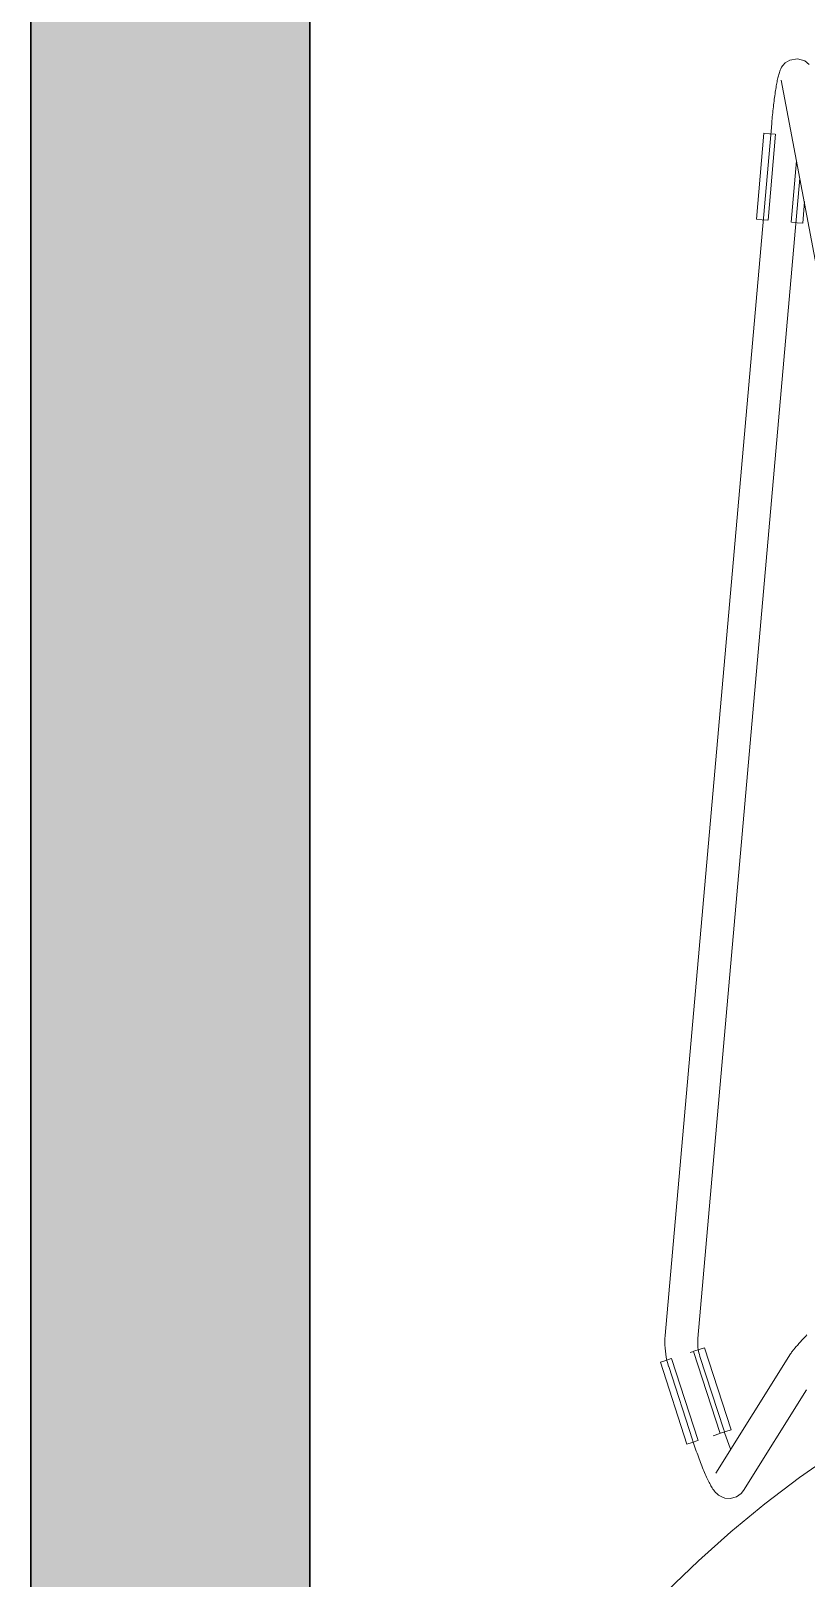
# Model space of a CAD drawing. Header units: millimetres. Extents: x 155927 to 326028, y -36033 to 97293.
# Drawn here: x 180975 to 181258, y 12592 to 13158 of the extents above; entities that cross this region are included whole.
import ezdxf

# ---------------------------------------------------------------- set-up
doc = ezdxf.new("R2010")
doc.units = ezdxf.units.MM
doc.header["$MEASUREMENT"] = 0
for name, color, linetype, lineweight in [('A-WALL-PATT', 7, 'CONTINUOUS', 9), ('I-FURN', 8, 'CONTINUOUS', 9), ('I-WALL', 7, 'CONTINUOUS', 9)]:
    doc.layers.add(name, color=color, linetype=linetype, lineweight=lineweight)

msp = doc.modelspace()

# ---------------------------------------------------------------- hatches: boundary and pattern name
at = {"layer": 'A-WALL-PATT'}
msp.add_hatch(color=256, dxfattribs=at).paths.add_polyline_path([(181071.01, 9369.61), (181076.83, 9369.61), (181076.83, 9398.58), (181071.01, 9398.58), (181071.01, 10198.58), (181076.83, 10198.58), (181076.83, 13505.61), (180974.83, 13505.61), (180974.83, 9369.61)], flags=0)

# ---------------------------------------------------------------- linework, layer by layer
at = {"layer": 'I-FURN'}
for p, q in [((181249.79, 13145.01), (181249.31, 13144.31)), ((181250.65, 13145.92), (181249.79, 13145.01)), ((181252.3, 13146.96), (181250.65, 13145.92)), ((181255.06, 13147.44), (181252.3, 13146.96)), ((181257.81, 13146.61), (181255.06, 13147.44)), ((181257.81, 13146.61), (181259.39, 13145.28)), ((181247.64, 13139.02), (181247.54, 13138.53)), ((181247.73, 13139.5), (181247.64, 13139.02)), ((181247.83, 13139.96), (181247.73, 13139.5)), ((181247.93, 13140.4), (181247.83, 13139.96)), ((181248.03, 13140.83), (181247.93, 13140.4)), ((181248.13, 13141.24), (181248.03, 13140.83)), ((181248.24, 13141.65), (181248.13, 13141.24)), ((181248.36, 13142.04), (181248.24, 13141.65)), ((181248.48, 13142.44), (181248.36, 13142.04)), ((181248.62, 13142.84), (181248.48, 13142.44)), ((181248.79, 13143.27), (181248.62, 13142.84)), ((181249.01, 13143.75), (181248.79, 13143.27)), ((181249.31, 13144.31), (181249.01, 13143.75)), ((181249.16, 13139.61), (181267.97, 13040.32)), ((181246.72, 13133.27), (181246.63, 13132.61)), ((181246.81, 13133.92), (181246.72, 13133.27)), ((181246.9, 13134.55), (181246.81, 13133.92)), ((181246.99, 13135.17), (181246.9, 13134.55)), ((181247.08, 13135.77), (181246.99, 13135.17)), ((181247.17, 13136.36), (181247.08, 13135.77)), ((181247.26, 13136.93), (181247.17, 13136.36)), ((181247.36, 13137.48), (181247.26, 13136.93)), ((181247.45, 13138.01), (181247.36, 13137.48)), ((181247.54, 13138.53), (181247.45, 13138.01)), ((181246.05, 13127.66), (181245.98, 13126.92)), ((181246.13, 13128.39), (181246.05, 13127.66)), ((181246.21, 13129.12), (181246.13, 13128.39)), ((181246.29, 13129.83), (181246.21, 13129.12)), ((181246.37, 13130.54), (181246.29, 13129.83)), ((181246.46, 13131.24), (181246.37, 13130.54)), ((181246.54, 13131.93), (181246.46, 13131.24)), ((181246.63, 13132.61), (181246.54, 13131.93)), ((181245.68, 13123.77), (181206.73, 12680.44)), ((181245.69, 13123.92), (181245.68, 13123.77)), ((181245.76, 13124.68), (181245.69, 13123.92)), ((181245.83, 13125.43), (181245.76, 13124.68)), ((181245.9, 13126.17), (181245.83, 13125.43)), ((181245.98, 13126.92), (181245.9, 13126.17)), ((181240.1, 13088.75), (181242.86, 13120.16)), ((181242.86, 13120.16), (181244.91, 13119.98)), ((181244.34, 13088.38), (181247.1, 13119.79)), ((181244.91, 13119.98), (181246.97, 13119.8)), ((181254.76, 13110.11), (181252.78, 13087.63)), ((181218.68, 12679.39), (181255.97, 13103.74)), ((181257.01, 13087.26), (181257.71, 13095.16)), ((181242.15, 13088.57), (181240.1, 13088.75)), ((181244.21, 13088.39), (181242.15, 13088.57)), ((181254.97, 13087.44), (181252.91, 13087.62)), ((181257.01, 13087.26), (181254.97, 13087.44)), ((181258.13, 12680.25), (181258.53, 12680.69)), ((181206.65, 12679.3), (181206.62, 12678.16)), ((181206.62, 12678.16), (181206.63, 12677.02)), ((181206.63, 12677.02), (181206.69, 12675.88)), ((181206.73, 12680.44), (181206.65, 12679.3)), ((181206.69, 12675.88), (181206.8, 12674.74)), ((181217.25, 12674.71), (181219.22, 12675.35)), ((181218.62, 12678.05), (181218.64, 12678.71)), ((181218.63, 12677.39), (181218.62, 12678.05)), ((181218.66, 12676.72), (181218.63, 12677.39)), ((181218.64, 12678.71), (181218.68, 12679.37)), ((181218.73, 12676.07), (181218.66, 12676.72)), ((181218.68, 12679.37), (181218.68, 12679.39)), ((181218.81, 12675.41), (181218.73, 12676.07)), ((181218.93, 12674.76), (181218.81, 12675.41)), ((181219.22, 12675.35), (181221.17, 12675.98)), ((181230.86, 12645.97), (181221.17, 12675.98)), ((181253.27, 12674.77), (181253.45, 12675)), ((181253.45, 12675), (181253.64, 12675.23)), ((181253.64, 12675.23), (181253.84, 12675.47)), ((181253.84, 12675.47), (181254.05, 12675.72)), ((181254.05, 12675.72), (181254.28, 12675.99)), ((181254.28, 12675.99), (181254.53, 12676.27)), ((181254.53, 12676.27), (181254.78, 12676.56)), ((181254.78, 12676.56), (181255.06, 12676.87)), ((181255.06, 12676.87), (181255.34, 12677.19)), ((181255.34, 12677.19), (181255.65, 12677.53)), ((181255.65, 12677.53), (181255.96, 12677.88)), ((181255.96, 12677.88), (181256.29, 12678.24)), ((181256.29, 12678.24), (181256.63, 12678.62)), ((181256.63, 12678.62), (181256.99, 12679.01)), ((181256.99, 12679.01), (181257.36, 12679.41)), ((181257.36, 12679.41), (181257.74, 12679.83)), ((181257.74, 12679.83), (181258.13, 12680.25)), ((181205.02, 12670.76), (181206.97, 12671.39)), ((181214.7, 12640.75), (181205.02, 12670.76)), ((181206.8, 12674.74), (181206.95, 12673.61)), ((181206.95, 12673.61), (181207.15, 12672.49)), ((181206.97, 12671.39), (181208.94, 12672.03)), ((181207.15, 12672.49), (181207.39, 12671.37)), ((181207.39, 12671.37), (181207.67, 12670.26)), ((181207.67, 12670.26), (181208, 12669.17)), ((181208, 12669.17), (181208.01, 12669.13)), ((181218.75, 12642.06), (181209.06, 12672.07)), ((181215.87, 12674.26), (181217.03, 12674.64)), ((181217.13, 12674.67), (181226.82, 12644.66)), ((181219.07, 12674.11), (181218.93, 12674.76)), ((181219.24, 12673.47), (181219.07, 12674.11)), ((181219.43, 12672.84), (181219.24, 12673.47)), ((181228.14, 12646.02), (181219.43, 12672.84)), ((181252.52, 12673.74), (181225.22, 12630.16)), ((181252.52, 12673.74), (181252.74, 12674.07)), ((181252.74, 12674.07), (181252.92, 12674.32)), ((181252.92, 12674.32), (181253.09, 12674.55)), ((181253.09, 12674.55), (181253.27, 12674.77)), ((181208.01, 12669.13), (181216.73, 12642.31)), ((181235.39, 12623.79), (181258.42, 12660.55)), ((181216.66, 12641.38), (181214.7, 12640.75)), ((181218.63, 12642.02), (181216.66, 12641.38)), ((181216.88, 12641.85), (181216.73, 12642.31)), ((181217.12, 12641.11), (181216.88, 12641.85)), ((181217.37, 12640.38), (181217.12, 12641.11)), ((181224.24, 12643.83), (181226.72, 12644.63)), ((181228.91, 12645.34), (181226.94, 12644.7)), ((181228.25, 12645.69), (181228.14, 12646.02)), ((181228.48, 12645), (181228.25, 12645.69)), ((181228.71, 12644.31), (181228.48, 12645)), ((181228.94, 12643.62), (181228.71, 12644.31)), ((181230.86, 12645.97), (181228.91, 12645.34)), ((181229.17, 12642.94), (181228.94, 12643.62)), ((181229.41, 12642.27), (181229.17, 12642.94)), ((181229.64, 12641.6), (181229.41, 12642.27)), ((181229.88, 12640.95), (181229.64, 12641.6)), ((181230.11, 12640.3), (181229.88, 12640.95)), ((181217.62, 12639.64), (181217.37, 12640.38)), ((181217.87, 12638.92), (181217.62, 12639.64)), ((181218.12, 12638.19), (181217.87, 12638.92)), ((181218.37, 12637.48), (181218.12, 12638.19)), ((181218.63, 12636.77), (181218.37, 12637.48)), ((181218.88, 12636.07), (181218.63, 12636.77)), ((181219.14, 12635.38), (181218.88, 12636.07)), ((181219.39, 12634.71), (181219.14, 12635.38)), ((181230.35, 12639.66), (181230.11, 12640.3)), ((181230.58, 12639.04), (181230.35, 12639.66)), ((181269, 12637.71), (181255.88, 12628.56)), ((181219.65, 12634.04), (181219.39, 12634.71)), ((181219.9, 12633.39), (181219.65, 12634.04)), ((181220.15, 12632.75), (181219.9, 12633.39)), ((181220.4, 12632.12), (181220.15, 12632.75)), ((181220.65, 12631.51), (181220.4, 12632.12)), ((181220.9, 12630.92), (181220.65, 12631.51)), ((181221.14, 12630.34), (181220.9, 12630.92)), ((181221.39, 12629.77), (181221.14, 12630.34)), ((181221.63, 12629.23), (181221.39, 12629.77)), ((181221.86, 12628.7), (181221.63, 12629.23)), ((181222.1, 12628.19), (181221.86, 12628.7)), ((181222.33, 12627.7), (181222.1, 12628.19)), ((181222.56, 12627.23), (181222.33, 12627.7)), ((181222.79, 12626.77), (181222.56, 12627.23)), ((181223.02, 12626.33), (181222.79, 12626.77)), ((181223.25, 12625.91), (181223.02, 12626.33)), ((181223.48, 12625.5), (181223.25, 12625.91)), ((181223.72, 12625.1), (181223.48, 12625.5)), ((181223.96, 12624.7), (181223.72, 12625.1)), ((181224.21, 12624.32), (181223.96, 12624.7)), ((181224.49, 12623.93), (181224.21, 12624.32)), ((181224.8, 12623.52), (181224.49, 12623.93)), ((181255.88, 12628.56), (181243.14, 12618.88)), ((181225.17, 12623.1), (181224.8, 12623.52)), ((181225.64, 12622.63), (181225.17, 12623.1)), ((181226.27, 12622.11), (181225.64, 12622.63)), ((181227.18, 12621.55), (181226.27, 12622.11)), ((181228.56, 12621.03), (181227.18, 12621.55)), ((181230.53, 12620.85), (181228.56, 12621.03)), ((181232.76, 12621.44), (181230.53, 12620.85)), ((181243.14, 12618.88), (181230.79, 12608.71)), ((181234.49, 12622.66), (181232.76, 12621.44)), ((181234.49, 12622.66), (181235.39, 12623.79)), ((181230.79, 12608.71), (181218.86, 12598.05)), ((181218.86, 12598.05), (181207.36, 12586.92))]:
    msp.add_line(p, q, dxfattribs=at)
at = {"layer": 'I-WALL', "lineweight": 30}
for p, q in [((180974.83, 13505.61), (180974.83, 9369.61)), ((181076.83, 10198.58), (181076.83, 13505.61))]:
    msp.add_line(p, q, dxfattribs=at)

doc.saveas('drawing.dxf')
